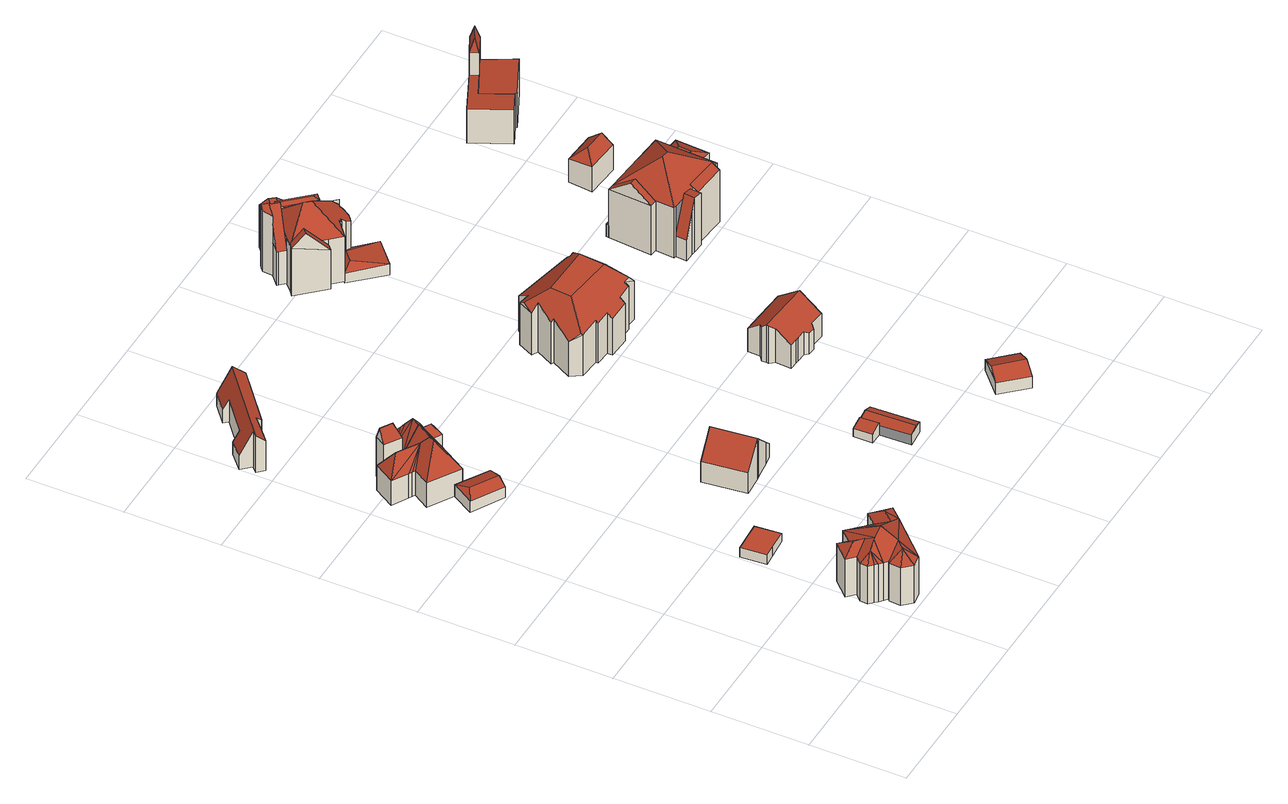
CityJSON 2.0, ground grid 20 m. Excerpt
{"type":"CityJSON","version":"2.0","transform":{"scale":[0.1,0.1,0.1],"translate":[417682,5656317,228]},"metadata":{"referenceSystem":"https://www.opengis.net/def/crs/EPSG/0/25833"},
"CityObjects":{
"building1":{"type":"Building","attributes":{"Dachtyp_tdc":"tdcFreeFormRoof","Gemeindeschluessel":14612000,"Dachneigung":37.1,"QualitaetDacherkennung":27,"Geometrietyp2DReferenz":"3000","measuredHeight":13.02,"function":"31001_9998","roofType":"5000"},"geometry":[{"type":"Solid","lod":"2","boundaries":[[[[0,1,2,3]],[[1,4,5,2]],[[4,6,7,5]],[[6,8,9,7]],[[8,10,11,9]],[[10,12,13,11]],[[12,14,15,13]],[[14,16,17,15]],[[16,18,19,17]],[[18,20,21,19]],[[20,22,23,21]],[[22,24,25,23]],[[24,26,27,25]],[[26,28,29,27]],[[28,30,31,29]],[[30,32,33,31]],[[32,34,35,33]],[[34,36,37,35]],[[36,38,39,37]],[[38,0,3,39]],[[40,41,42,43,38,36]],[[44,45,40,36,34]],[[46,44,34,32]],[[46,32,30]],[[47,26,48]],[[40,26,47]],[[40,28,26]],[[28,40,45]],[[49,24,22]],[[48,49,22,20]],[[18,48,20]],[[18,47,48]],[[47,18,16]],[[16,41,47]],[[16,42,41]],[[42,16,14]],[[50,51,42,14,12]],[[50,12,10]],[[51,50,10,8]],[[52,53,43,42,51,8,6]],[[52,6,4]],[[53,52,4,1]],[[53,38,43]],[[53,0,38]],[[0,53,1]],[[3,2,5,7,9,11,13,15,17,19,21,23,25,27,29,31,33,35,37,39]],[[45,44,46,30,28]],[[47,41,40]],[[49,26,24]],[[48,26,49]]]],"semantics":{"surfaces":[{"type":"WallSurface"},{"type":"RoofSurface"},{"type":"GroundSurface"}],"values":[[0,0,0,0,0,0,0,0,0,0,0,0,0,0,0,0,0,0,0,0,1,1,1,1,1,1,1,1,1,1,1,1,1,1,1,1,1,1,1,1,1,1,1,1,1,2,1,1,1,1]]}}]},
"building2":{"type":"Building","attributes":{"Dachtyp_tdc":"tdcPolyFlatRoof","Gemeindeschluessel":14612000,"Dachneigung":2.63,"QualitaetDacherkennung":88,"Geometrietyp2DReferenz":"3000","measuredHeight":2.29,"function":"31001_9998","roofType":"2100"},"geometry":[{"type":"Solid","lod":"2","boundaries":[[[[54,55,56,57]],[[55,58,59,56]],[[58,60,61,59]],[[60,62,63,61]],[[62,64,65,63]],[[64,66,67,65]],[[66,54,57,67]],[[66,64,62,60,58,55,54]],[[57,56,59,61,63,65,67]]]],"semantics":{"surfaces":[{"type":"WallSurface"},{"type":"RoofSurface"},{"type":"GroundSurface"}],"values":[[0,0,0,0,0,0,0,1,2]]}}]},
"building3":{"type":"Building","attributes":{"Dachtyp_tdc":"tdcHipAndGableRoof","Gemeindeschluessel":14612000,"Dachneigung":19.46,"QualitaetDacherkennung":48,"Geometrietyp2DReferenz":"3000","measuredHeight":3.8,"function":"31001_9998","roofType":"5000"},"geometry":[{"type":"Solid","lod":"2","boundaries":[[[[68,69,70,71]],[[69,72,73,70]],[[72,74,75,73]],[[74,68,71,75]],[[72,69,76]],[[68,74,77]],[[69,68,77,76]],[[74,72,76,77]],[[71,70,73,75]]]],"semantics":{"surfaces":[{"type":"WallSurface"},{"type":"RoofSurface"},{"type":"GroundSurface"}],"values":[[0,0,0,0,1,0,1,1,2]]}}]},
"building4":{"type":"Building","attributes":{"Dachtyp_tdc":"tdcFreeFormRoof","Gemeindeschluessel":14612000,"Dachneigung":66.47,"QualitaetDacherkennung":11,"Geometrietyp2DReferenz":"3000","measuredHeight":12.45,"function":"31001_9998","roofType":"5000"},"geometry":[{"type":"Solid","lod":"2","boundaries":[[[[78,79,80,81]],[[79,82,83,80]],[[82,84,85,83]],[[84,78,81,85]],[[86,84,82]],[[87,86,82,79]],[[87,79,78]],[[86,87,78,84]],[[81,80,83,85]]]],"semantics":{"surfaces":[{"type":"WallSurface"},{"type":"RoofSurface"},{"type":"GroundSurface"}],"values":[[0,0,0,0,1,1,0,1,2]]}}]},
"building5":{"type":"Building","attributes":{"Dachtyp_tdc":"tdcFreeFormRoof","Gemeindeschluessel":14612000,"Dachneigung":55.95,"QualitaetDacherkennung":7,"Geometrietyp2DReferenz":"3000","measuredHeight":11.52,"function":"31001_9998","roofType":"5000"},"geometry":[{"type":"Solid","lod":"2","boundaries":[[[[88,89,90,91]],[[89,92,93,90]],[[92,94,95,93]],[[94,96,97,95]],[[96,98,99,97]],[[98,100,101,99]],[[100,102,103,101]],[[102,104,105,103]],[[104,106,107,105]],[[106,108,109,107]],[[108,110,111,109]],[[110,112,113,111]],[[112,114,115,113]],[[114,116,117,115]],[[116,118,119,117]],[[118,120,121,119]],[[120,122,123,121]],[[122,124,125,123]],[[124,126,127,125]],[[126,128,129,127]],[[128,88,91,129]],[[130,131,128,126]],[[132,133,130,126,124]],[[134,132,124,122]],[[134,122,120]],[[118,134,120]],[[118,132,134]],[[118,133,132]],[[116,133,118]],[[116,135,133]],[[116,136,135]],[[136,116,137]],[[137,138,139]],[[138,137,116]],[[116,140,138]],[[114,140,116]],[[140,114,112]],[[140,112,110]],[[110,138,140]],[[108,138,110]],[[106,138,108]],[[138,106,104]],[[141,139,138,104,102]],[[141,102,100]],[[136,96,142]],[[136,98,96]],[[137,98,136]],[[139,98,137]],[[141,98,139]],[[98,141,100]],[[143,142,96,94]],[[143,94,92]],[[135,136,142,143,92,89]],[[131,130,133,135,89,88]],[[131,88,128]],[[91,90,93,95,97,99,101,103,105,107,109,111,113,115,117,119,121,123,125,127,129]]]],"semantics":{"surfaces":[{"type":"WallSurface"},{"type":"RoofSurface"},{"type":"GroundSurface"}],"values":[[0,0,0,0,0,0,0,0,0,0,0,0,0,0,0,0,0,0,0,0,0,1,1,1,1,1,1,1,1,1,1,1,1,1,1,1,1,1,1,1,1,1,1,1,1,1,1,1,1,1,1,1,1,1,1,2]]}}]},
"building6":{"type":"Building","attributes":{"Dachtyp_tdc":"tdcFreeFormRoof","Gemeindeschluessel":14612000,"Dachneigung":62.55,"QualitaetDacherkennung":7,"Geometrietyp2DReferenz":"3000","measuredHeight":8.67,"function":"31001_9998","roofType":"5000"},"geometry":[{"type":"Solid","lod":"2","boundaries":[[[[144,145,146,147]],[[145,148,149,146]],[[148,150,151,149]],[[150,152,153,151]],[[152,154,155,153]],[[154,156,157,155]],[[156,158,159,157]],[[158,160,161,159]],[[160,162,163,161]],[[162,164,165,163]],[[164,166,167,165]],[[166,168,169,167]],[[168,170,171,169]],[[170,144,147,171]],[[144,170,172,173,154,152,150,148,145]],[[168,166,164,162,160,158,156,173,172]],[[156,154,173]],[[170,168,172]],[[147,146,149,151,153,155,157,159,161,163,165,167,169,171]]]],"semantics":{"surfaces":[{"type":"WallSurface"},{"type":"RoofSurface"},{"type":"GroundSurface"}],"values":[[0,0,0,0,0,0,0,0,0,0,0,0,0,0,1,1,0,0,2]]}}]},
"building7":{"type":"Building","attributes":{"Dachtyp_tdc":"tdcGableRoof","Gemeindeschluessel":14612000,"Dachneigung":45.61,"QualitaetDacherkennung":78,"Geometrietyp2DReferenz":"3000","measuredHeight":9.61,"function":"31001_9998","roofType":"3100"},"geometry":[{"type":"Solid","lod":"2","boundaries":[[[[174,175,176,177]],[[175,178,179,176]],[[178,180,181,179]],[[180,182,183,181]],[[182,184,185,183]],[[184,186,187,185]],[[186,188,189,187]],[[188,190,191,189]],[[190,174,177,191]],[[186,184,182,180]],[[180,178,175,174,190,188,186]],[[177,176,179,181,183,185,187,189,191]]]],"semantics":{"surfaces":[{"type":"WallSurface"},{"type":"RoofSurface"},{"type":"GroundSurface"}],"values":[[0,0,0,0,0,0,0,0,0,1,1,2]]}}]},
"building8":{"type":"Building","attributes":{"Gemeindeschluessel":14612000,"Geometrietyp2DReferenz":"3000","function":"31001_9998","roofType":"9999"},"children":["building8-1","building8-2"]},
"building8-1":{"type":"BuildingPart","attributes":{"Dachtyp_tdc":"tdcPolyFlatRoof","Dachneigung":18.32,"QualitaetDacherkennung":82,"Geometrietyp2DReferenz":"3000","measuredHeight":2.91,"roofType":"2100"},"parents":["building8"],"geometry":[{"type":"MultiSurface","lod":"2","boundaries":[[[192,193,194,195,196]],[[197,198,199,200,201]],[[198,192,196,199]],[[198,197,193,192]],[[196,195,200,199]]],"semantics":{"surfaces":[{"type":"WallSurface"},{"type":"RoofSurface"},{"type":"GroundSurface"}],"values":[0,0,0,1,2]}}]},
"building8-2":{"type":"BuildingPart","attributes":{"Dachtyp_tdc":"tdcGableRoof","Dachneigung":15.76,"QualitaetDacherkennung":52,"Geometrietyp2DReferenz":"3000","measuredHeight":2.94,"roofType":"3100"},"parents":["building8"],"geometry":[{"type":"MultiSurface","lod":"2","boundaries":[[[194,202,203,195]],[[202,204,205,203]],[[204,206,207,205]],[[202,194,208]],[[206,204,209]],[[194,201,206,209,208]],[[204,202,208,209]],[[207,200,195,203,205]]],"semantics":{"surfaces":[{"type":"WallSurface"},{"type":"RoofSurface"},{"type":"GroundSurface"}],"values":[0,0,0,0,0,1,1,2]}}]},
"building9":{"type":"Building","attributes":{"Dachtyp_tdc":"tdcGableRoof","Gemeindeschluessel":14612000,"Dachneigung":24.52,"QualitaetDacherkennung":62,"Geometrietyp2DReferenz":"3000","measuredHeight":4.28,"function":"31001_9998","roofType":"3100"},"geometry":[{"type":"Solid","lod":"2","boundaries":[[[[210,211,212,213]],[[211,214,215,212]],[[214,216,217,215]],[[216,210,213,217]],[[214,211,218]],[[210,216,219]],[[211,210,219,218]],[[216,214,218,219]],[[213,212,215,217]]]],"semantics":{"surfaces":[{"type":"WallSurface"},{"type":"RoofSurface"},{"type":"GroundSurface"}],"values":[[0,0,0,0,0,0,1,1,2]]}}]},
"building10":{"type":"Building","attributes":{"Dachtyp_tdc":"tdcFreeFormRoof","Gemeindeschluessel":14612000,"Dachneigung":45.8,"QualitaetDacherkennung":32,"Geometrietyp2DReferenz":"3000","measuredHeight":14.73,"function":"31001_9998","roofType":"5000"},"geometry":[{"type":"Solid","lod":"2","boundaries":[[[[220,221,222,223]],[[221,224,225,222]],[[224,226,227,225]],[[226,228,229,227]],[[228,230,231,229]],[[230,232,233,231]],[[232,234,235,233]],[[234,236,237,235]],[[236,238,239,237]],[[238,240,241,239]],[[240,242,243,241]],[[242,244,245,243]],[[244,246,247,245]],[[246,248,249,247]],[[248,250,251,249]],[[250,252,253,251]],[[252,254,255,253]],[[254,256,257,255]],[[256,258,259,257]],[[258,260,261,259]],[[260,262,263,261]],[[262,220,223,263]],[[264,265,266,226,224,221,220,262,267]],[[268,269,238,236,234,232,230,228,266,265]],[[270,242,240,269,268,271]],[[254,252,250,248,246,244,270,271,264,267,260,258,256]],[[271,268,265,264]],[[228,226,266]],[[240,238,269]],[[244,242,270]],[[262,260,267]],[[223,222,225,227,229,231,233,235,237,239,241,243,245,247,249,251,253,255,257,259,261,263]]]],"semantics":{"surfaces":[{"type":"WallSurface"},{"type":"RoofSurface"},{"type":"GroundSurface"}],"values":[[0,0,0,0,0,0,0,0,0,0,0,0,0,0,0,0,0,0,0,0,0,0,1,1,1,1,1,0,0,0,0,2]]}}]},
"building11":{"type":"Building","attributes":{"Dachtyp_tdc":"tdcGableRoof","Gemeindeschluessel":14612000,"Dachneigung":37.65,"QualitaetDacherkennung":81,"Geometrietyp2DReferenz":"3000","measuredHeight":9.01,"function":"31001_9998","roofType":"3100"},"geometry":[{"type":"Solid","lod":"2","boundaries":[[[[272,273,274,275]],[[273,276,277,274]],[[276,278,279,277]],[[278,280,281,279]],[[280,282,283,281]],[[282,284,285,283]],[[284,286,287,285]],[[286,288,289,287]],[[288,290,291,289]],[[290,292,293,291]],[[292,294,295,293]],[[294,296,297,295]],[[296,298,299,297]],[[298,300,301,299]],[[300,302,303,301]],[[302,304,305,303]],[[304,306,307,305]],[[306,272,275,307]],[[302,300,298,296,294,292,290,288]],[[288,286,284,282,280,278,276,273,272,306,304,302]],[[275,274,277,279,281,283,285,287,289,291,293,295,297,299,301,303,305,307]]]],"semantics":{"surfaces":[{"type":"WallSurface"},{"type":"RoofSurface"},{"type":"GroundSurface"}],"values":[[0,0,0,0,0,0,0,0,0,0,0,0,0,0,0,0,0,0,1,1,2]]}}]},
"building12":{"type":"Building","attributes":{"Gemeindeschluessel":14612000,"Geometrietyp2DReferenz":"3000","function":"31001_9998","roofType":"9999"},"children":["building12-1","building12-2","building12-3","building12-4","building12-5","building12-6"]},
"building12-1":{"type":"BuildingPart","attributes":{"Dachtyp_tdc":"tdcFreeFormRoof","Dachneigung":57.78,"QualitaetDacherkennung":29,"Geometrietyp2DReferenz":"3000","measuredHeight":15.14,"roofType":"5000"},"parents":["building12"],"geometry":[{"type":"MultiSurface","lod":"2","boundaries":[[[308,309,310,311]],[[312,313,314,315,316,317]],[[313,318,319,314]],[[318,320,321,319]],[[320,322,321]],[[322,308,311,321]],[[318,313,312,323,324,325]],[[325,326,327,309,308,322,320,318]],[[311,310,328,329,315,314,319,321]]],"semantics":{"surfaces":[{"type":"WallSurface"},{"type":"RoofSurface"},{"type":"GroundSurface"}],"values":[0,0,0,0,0,0,1,1,2]}}]},
"building12-2":{"type":"BuildingPart","attributes":{"Dachtyp_tdc":"tdcCutGableRoof","Dachneigung":36.12,"QualitaetDacherkennung":27,"Geometrietyp2DReferenz":"3000","measuredHeight":11.26,"roofType":"9999"},"parents":["building12"],"geometry":[{"type":"MultiSurface","lod":"2","boundaries":[[[309,330,331,310]],[[330,332,333,331]],[[332,334,335,333]],[[330,309,336,337,338,339]],[[332,330,339,340]],[[334,332,340,341]],[[340,339,338,342,341]],[[310,331,333,335,343,328]]],"semantics":{"surfaces":[{"type":"WallSurface"},{"type":"RoofSurface"},{"type":"GroundSurface"}],"values":[0,0,0,1,0,1,1,2]}}]},
"building12-3":{"type":"BuildingPart","attributes":{"Dachtyp_tdc":"tdcHipRoof","Dachneigung":42.89,"QualitaetDacherkennung":43,"Geometrietyp2DReferenz":"3000","measuredHeight":15.84,"roofType":"3200"},"parents":["building12"],"geometry":[{"type":"MultiSurface","lod":"2","boundaries":[[[344,345,346,347]],[[345,348,349,346]],[[348,350,351,349]],[[350,352,353,351]],[[352,354,355,353]],[[354,356,357,355]],[[356,358,359,357]],[[358,360,361,359]],[[360,362,363,361]],[[362,364,365,363]],[[364,366,367,368,365]],[[369,370,371,372,373]],[[374,375,376,377]],[[375,344,347,376]],[[378,379,370,369,380]],[[364,362,360,358,356,354,352,350,348,345,344,375,381]],[[369,382,383,366,364,381,380]],[[375,374,378,380,381]],[[347,346,349,351,353,355,357,359,361,363,365,368,373,372,384,377,376]]],"semantics":{"surfaces":[{"type":"WallSurface"},{"type":"RoofSurface"},{"type":"GroundSurface"}],"values":[0,0,0,0,0,0,0,0,0,0,0,0,0,0,1,1,1,1,2]}}]},
"building12-4":{"type":"BuildingPart","attributes":{"Dachtyp_tdc":"tdcFreeFormRoof","Dachneigung":30.48,"QualitaetDacherkennung":7,"Geometrietyp2DReferenz":"3000","measuredHeight":12.88,"roofType":"5000"},"parents":["building12"],"geometry":[{"type":"MultiSurface","lod":"2","boundaries":[[[385,386,374,377,387]],[[388,386,385]],[[389,388,385,390]],[[389,390,391,392]],[[388,389,392,386]],[[384,343,335,387,377]]],"semantics":{"surfaces":[{"type":"WallSurface"},{"type":"RoofSurface"},{"type":"GroundSurface"}],"values":[0,1,1,1,1,2]}}]},
"building12-5":{"type":"BuildingPart","attributes":{"Dachtyp_tdc":"tdcGableRoof","Dachneigung":57.98,"QualitaetDacherkennung":16,"Geometrietyp2DReferenz":"3000","measuredHeight":15.52,"roofType":"3100"},"parents":["building12"],"geometry":[{"type":"MultiSurface","lod":"2","boundaries":[[[393,316,315,394]],[[371,395,396,372]],[[395,393,394,396]],[[395,371,379,397,398,323,317,393]],[[399,337,400,326,401,324,398,397,391]],[[393,317,316]],[[394,315,329,328,343,384,372,396]]],"semantics":{"surfaces":[{"type":"WallSurface"},{"type":"RoofSurface"},{"type":"GroundSurface"}],"values":[0,0,0,1,1,0,2]}}]},
"building12-6":{"type":"BuildingPart","attributes":{"Dachtyp_tdc":"tdcGableRoof","Dachneigung":46.87,"QualitaetDacherkennung":57,"Geometrietyp2DReferenz":"3000","measuredHeight":14.4,"roofType":"3100"},"parents":["building12"],"geometry":[{"type":"MultiSurface","lod":"2","boundaries":[[[367,402,403,368]],[[402,404,405,403]],[[404,406,369,373,405]],[[404,402,407]],[[402,367,383,408,407]],[[406,404,407,408]],[[368,403,405,373]]],"semantics":{"surfaces":[{"type":"WallSurface"},{"type":"RoofSurface"},{"type":"GroundSurface"}],"values":[0,0,0,0,1,1,2]}}]},
"building13":{"type":"Building","attributes":{"Dachtyp_tdc":"tdcFreeFormRoof","Gemeindeschluessel":14612000,"Dachneigung":10.01,"QualitaetDacherkennung":22,"Geometrietyp2DReferenz":"3000","measuredHeight":3.85,"function":"31001_9998","roofType":"5000"},"geometry":[{"type":"Solid","lod":"2","boundaries":[[[[409,410,411]],[[412,413,414,415,416,417]],[[409,412,417,410]],[[417,416,418,419,420,411,410]],[[415,418,416]],[[421,422,423,424,425,426,427,428,429]],[[411,420,422,421]],[[420,419,423,422]],[[419,418,424,423]],[[418,415,425,424]],[[415,414,426,425]],[[414,413,427,426]],[[413,412,428,427]],[[412,409,429,428]],[[409,411,421,429]]]],"semantics":{"surfaces":[{"type":"RoofSurface"},{"type":"WallSurface"},{"type":"GroundSurface"}],"values":[[0,0,0,0,1,2,1,1,1,1,1,1,1,1,1]]}}]},
"building14":{"type":"Building","attributes":{"Dachtyp_tdc":"tdcPolyFlatRoof","Gemeindeschluessel":14612000,"Dachneigung":46.33,"QualitaetDacherkennung":33,"Geometrietyp2DReferenz":"3000","measuredHeight":11.58,"function":"31001_9998","roofType":"2100"},"geometry":[{"type":"Solid","lod":"2","boundaries":[[[[374,430,431,432]],[[430,433,434,431]],[[433,435,436,434]],[[435,437,438,436]],[[437,439,440,438]],[[439,374,432,440]],[[439,437,435,433,430,374]],[[432,431,434,436,438,440]]]],"semantics":{"surfaces":[{"type":"WallSurface"},{"type":"RoofSurface"},{"type":"GroundSurface"}],"values":[[0,0,0,0,0,0,1,2]]}}]},
"building15":{"type":"Building","attributes":{"Gemeindeschluessel":14612000,"Geometrietyp2DReferenz":"3000","function":"31001_9998","roofType":"9999"},"children":["building15-1","building15-2","building15-3","building15-4","building15-5"]},
"building15-1":{"type":"BuildingPart","attributes":{"Dachtyp_tdc":"tdcGableRoof","Dachneigung":37.99,"QualitaetDacherkennung":78,"Geometrietyp2DReferenz":"3000","measuredHeight":15.13,"roofType":"3100"},"parents":["building15"],"geometry":[{"type":"MultiSurface","lod":"2","boundaries":[[[441,442,443,444]],[[442,445,446,447,443]],[[445,442,448]],[[442,441,449,450,448]],[[451,445,448,450,452]],[[444,443,447,453]]],"semantics":{"surfaces":[{"type":"WallSurface"},{"type":"RoofSurface"},{"type":"GroundSurface"}],"values":[0,0,0,1,1,2]}}]},
"building15-2":{"type":"BuildingPart","attributes":{"Dachtyp_tdc":"tdcHipRoof","Dachneigung":36.82,"QualitaetDacherkennung":62,"Geometrietyp2DReferenz":"3000","measuredHeight":16.55,"roofType":"3200"},"parents":["building15"],"geometry":[{"type":"MultiSurface","lod":"2","boundaries":[[[454,455,456,457,458]],[[455,459,441,444,456]],[[460,461,462,463,464]],[[461,465,466,462]],[[465,467,468,466]],[[465,461,469]],[[470,452,449,459,455,471]],[[461,460,470,471,469]],[[455,454,472,473,474,467,465,469,471]],[[475,476,457,456,444,453,463,462,466,468]]],"semantics":{"surfaces":[{"type":"WallSurface"},{"type":"RoofSurface"},{"type":"GroundSurface"}],"values":[0,0,0,0,0,1,1,1,1,2]}}]},
"building15-3":{"type":"BuildingPart","attributes":{"Dachtyp_tdc":"tdcGableRoof","Dachneigung":69.85,"QualitaetDacherkennung":20,"Geometrietyp2DReferenz":"3000","measuredHeight":12.87,"roofType":"3100"},"parents":["building15"],"geometry":[{"type":"MultiSurface","lod":"2","boundaries":[[[477,478,479,480,481]],[[478,482,483,479]],[[482,484,485,483]],[[484,486,487,485]],[[486,458,457,487]],[[482,478,477,488,489,490]],[[490,472,458,486,484,482]],[[457,476,475,480,479,483,485,487]]],"semantics":{"surfaces":[{"type":"WallSurface"},{"type":"RoofSurface"},{"type":"GroundSurface"}],"values":[0,0,0,0,0,1,1,2]}}]},
"building15-4":{"type":"BuildingPart","attributes":{"Dachtyp_tdc":"tdcPolyFlatRoof","Dachneigung":0,"QualitaetDacherkennung":0,"Geometrietyp2DReferenz":"3000","measuredHeight":3,"roofType":"9999"},"parents":["building15"],"geometry":[{"type":"MultiSurface","lod":"2","boundaries":[[[464,491,492,446,493]],[[446,492,494,447]],[[492,491,495,494]],[[491,464,463,495]],[[447,494,495,463,453]],[[447,453,493,446]],[[453,463,464,493]]],"semantics":{"surfaces":[{"type":"RoofSurface"},{"type":"WallSurface"},{"type":"GroundSurface"},{"type":"ClosureSurface","isClosure":"1","QuelleClosure":"LoD1Solid"}],"values":[0,1,1,1,2,3,3]}}]},
"building15-5":{"type":"BuildingPart","attributes":{"Dachtyp_tdc":"tdcPolyFlatRoof","Dachneigung":35.66,"QualitaetDacherkennung":36,"Geometrietyp2DReferenz":"3000","measuredHeight":13.59,"roofType":"2100"},"parents":["building15"],"geometry":[{"type":"MultiSurface","lod":"2","boundaries":[[[496,468,467]],[[496,497,498,468]],[[497,481,480,498]],[[481,497,496,499,488]],[[475,468,498,480]]],"semantics":{"surfaces":[{"type":"WallSurface"},{"type":"RoofSurface"},{"type":"GroundSurface"}],"values":[0,0,0,1,2]}}]},
"building16":{"type":"Building","attributes":{"Dachtyp_tdc":"tdcHipAndGableRoof","Gemeindeschluessel":14612000,"Dachneigung":41.28,"QualitaetDacherkennung":57,"Geometrietyp2DReferenz":"3000","measuredHeight":7.88,"function":"31001_9998","roofType":"5000"},"geometry":[{"type":"Solid","lod":"2","boundaries":[[[[500,501,502,503]],[[501,504,505,502]],[[504,506,507,505]],[[506,500,503,507]],[[504,501,508]],[[500,506,509]],[[501,500,509,508]],[[506,504,508,509]],[[503,502,505,507]]]],"semantics":{"surfaces":[{"type":"WallSurface"},{"type":"RoofSurface"},{"type":"GroundSurface"}],"values":[[0,0,0,0,1,0,1,1,2]]}}]},
"building17":{"type":"Building","attributes":{"Dachtyp_tdc":"tdcHipRoof","Gemeindeschluessel":14612000,"Dachneigung":31.46,"QualitaetDacherkennung":71,"Geometrietyp2DReferenz":"3000","measuredHeight":3.87,"function":"31001_9998","roofType":"3200"},"geometry":[{"type":"Solid","lod":"2","boundaries":[[[[510,511,512,513]],[[511,514,515,512]],[[514,516,517,515]],[[516,510,513,517]],[[514,511,518]],[[510,516,519]],[[511,510,519,518]],[[516,514,518,519]],[[513,512,515,517]]]],"semantics":{"surfaces":[{"type":"WallSurface"},{"type":"RoofSurface"},{"type":"GroundSurface"}],"values":[[0,0,0,0,1,1,1,1,2]]}}]},
"building18":{"type":"Building","attributes":{"Dachtyp_tdc":"tdcPolyFlatRoof","Gemeindeschluessel":14612000,"Dachneigung":3.07,"QualitaetDacherkennung":78,"Geometrietyp2DReferenz":"3000","measuredHeight":8.17,"function":"31001_9998","roofType":"2100"},"geometry":[{"type":"Solid","lod":"2","boundaries":[[[[520,521,522,523]],[[521,524,525,522]],[[521,520,526,527,528,524]],[[525,529,530,531,523,522]],[[524,528,529,525]],[[528,527,530,529]],[[527,526,531,530]],[[526,520,523,531]]]],"semantics":{"surfaces":[{"type":"WallSurface"},{"type":"RoofSurface"},{"type":"GroundSurface"}],"values":[[0,0,1,2,0,0,0,0]]}}]},
"building19":{"type":"Building","attributes":{"Gemeindeschluessel":14612000,"Geometrietyp2DReferenz":"3000","function":"31001_9998","roofType":"9999"},"children":["building19-1","building19-2"]},
"building19-1":{"type":"BuildingPart","attributes":{"Dachtyp_tdc":"tdcFreeFormRoof","Dachneigung":71.53,"QualitaetDacherkennung":6,"Geometrietyp2DReferenz":"3000","measuredHeight":15.82,"roofType":"5000"},"parents":["building19"],"geometry":[{"type":"MultiSurface","lod":"2","boundaries":[[[532,533,534,535,536]],[[533,537,538,534]],[[537,539,540,541,538]],[[542,539,537]],[[543,542,537,533]],[[543,533,532]],[[542,543,532,539]],[[535,534,538,541]]],"semantics":{"surfaces":[{"type":"WallSurface"},{"type":"RoofSurface"},{"type":"GroundSurface"}],"values":[0,0,0,0,1,1,1,2]}}]},
"building19-2":{"type":"BuildingPart","attributes":{"Dachtyp_tdc":"tdcPolyFlatRoof","Dachneigung":2.77,"QualitaetDacherkennung":79,"Geometrietyp2DReferenz":"3000","measuredHeight":8.2,"roofType":"2100"},"parents":["building19"],"geometry":[{"type":"MultiSurface","lod":"2","boundaries":[[[544,545,546,547]],[[545,548,549,546]],[[548,536,535,549]],[[540,550,551,541]],[[550,552,553,551]],[[552,544,547,553]],[[552,550,540,536,548,545,544]],[[547,546,549,535,541,551,553]]],"semantics":{"surfaces":[{"type":"WallSurface"},{"type":"RoofSurface"},{"type":"GroundSurface"}],"values":[0,0,0,0,0,0,1,2]}}]}
},
"vertices":[
[192,61,117],[187,67,117],[187,67,27],[192,61,27],[178,75,117],[178,75,27],[179,91,117],[179,91,27],[192,105,117],[192,105,27],[176,120,117],[176,120,27],[208,154,117],[208,154,27],[224,138,117],[224,138,27],[245,161,117],[245,161,27],[271,135,117],[271,135,27],[287,120,117],[287,120,27],[308,143,117],[308,143,27],[343,110,117],[343,110,27],[322,87,117],[322,87,27],[244,5,117],[244,5,27],[219,2,117],[219,2,27],[201,20,117],[201,20,27],[203,44,117],[203,44,27],[207,48,117],[207,48,27],[200,54,117],[200,54,27],[246,48,139],[246,84,158],[225,84,147],[221,84,145],[230,31,139],[231,32,139],[229,30,138],[247,85,158],[288,86,136],[309,109,136],[209,121,135],[225,106,135],[198,83,132],[202,83,134],
[220,292,44],[196,290,45],[196,290,22],[220,292,22],[191,344,45],[191,344,22],[198,344,44],[198,344,22],[227,347,43],[227,347,22],[259,349,42],[259,349,22],[264,296,42],[264,296,22],
[128,790,61],[62,828,61],[62,828,35],[128,790,35],[89,873,63],[89,873,35],[154,834,63],[154,834,35],[84,840,73],[138,808,73],
[69,1008,120],[82,1030,120],[82,1030,26],[69,1008,26],[116,1010,120],[116,1010,26],[102,987,120],[102,987,26],[98,1005,151],[75,1019,151],
[195,1000,78],[185,983,78],[185,983,20],[195,1000,20],[200,974,78],[200,974,20],[186,949,78],[186,949,20],[170,958,78],[170,958,20],[160,941,78],[160,941,20],[119,873,78],[119,873,20],[54,912,78],[54,912,20],[74,946,78],[74,946,20],[68,949,78],[68,949,20],[61,953,78],[61,953,20],[29,972,78],[29,972,20],[55,1015,78],[55,1015,20],[69,1008,78],[69,1008,20],[102,987,78],[102,987,20],[116,1010,78],[116,1010,20],[133,1038,78],[133,1038,20],[149,1028,78],[149,1028,20],[155,1025,78],[155,1025,20],[172,1015,78],[172,1015,20],[176,1012,78],[176,1012,20],[157,991,120],[164,992,112],[142,1003,116],[145,988,133],[139,1011,107],[135,971,132],[135,971,133],[115,937,132],[108,954,116],[112,936,135],[64,981,116],[106,925,135],[165,978,100],[181,969,100],
[139,1314,74],[75,1261,74],[75,1261,8],[139,1314,8],[66,1267,83],[66,1267,8],[33,1235,80],[33,1235,8],[22,1225,79],[22,1225,8],[9,1238,95],[9,1238,8],[20,1249,92],[20,1249,8],[2,1269,41],[2,1269,8],[35,1299,37],[35,1299,8],[44,1289,62],[44,1289,8],[111,1346,61],[111,1346,8],[103,1355,39],[103,1355,8],[141,1387,37],[141,1387,8],[177,1346,74],[177,1346,8],[161,1365,95],[11,1240,95],
[436,411,79],[418,408,97],[418,408,47],[436,411,47],[380,403,136],[380,403,47],[373,402,144],[373,402,47],[329,398,96],[329,398,47],[318,489,96],[318,489,47],[362,494,144],[362,494,47],[425,502,79],[425,502,47],[430,462,79],[430,462,47],
[530,288,93],[554,287,101],[554,287,96],[554,287,73],[530,288,73],[556,248,102],[531,249,93],[531,249,73],[556,248,73],[556,248,96],
[593,286,97],[593,286,73],[597,187,97],[597,187,73],[559,183,96],[559,183,73],[576,287,102],[580,185,102],
[781,52,119],[734,103,119],[734,103,91],[781,52,91],[786,151,116],[786,151,91],[831,103,116],[831,103,91],[757,124,134],[803,75,134],
[486,877,154],[481,880,147],[481,880,49],[486,877,49],[499,916,167],[499,916,49],[486,922,149],[486,922,49],[502,955,149],[502,955,49],[515,949,154],[515,949,49],[520,947,156],[520,947,49],[534,974,134],[534,974,49],[629,925,172],[629,925,49],[631,919,177],[631,919,49],[669,917,143],[669,917,49],[660,803,141],[660,803,49],[629,806,161],[629,806,49],[630,799,153],[630,799,49],[599,800,150],[599,800,49],[599,790,139],[599,790,49],[554,792,136],[554,792,49],[554,803,146],[554,803,49],[522,805,144],[522,805,49],[522,810,149],[522,810,49],[479,813,146],[479,813,49],[465,836,131],[465,836,49],[514,856,195],[518,900,195],[496,943,160],[477,816,149],[624,896,196],[641,918,178],[644,805,161],[620,843,196],
[721,468,112],[707,470,113],[707,470,63],[721,468,63],[700,477,118],[700,477,63],[680,478,118],[680,478,63],[674,479,118],[674,479,63],[656,480,118],[656,480,63],[658,513,143],[658,513,63],[650,523,151],[650,523,63],[650,527,153],[650,527,63],[650,537,145],[650,537,63],[660,546,138],[660,546,63],[662,572,118],[662,572,63],[700,569,118],[700,569,63],[740,567,117],[740,567,63],[767,564,118],[767,564,63],[763,518,153],[763,518,63],[760,472,118],[760,472,63],[727,475,118],[727,475,63],
[513,1482,156],[522,1491,135],[522,1491,34],[513,1482,34],[481,1449,175],[482,1470,180],[482,1470,34],[481,1449,34],[481,1449,113],[481,1449,159],[491,1478,185],[491,1478,34],[497,1482,175],[497,1482,34],[497,1482,174],[491,1458,180],[498,1465,184],[501,1467,185],[512,1478,161],[524,1489,135],[524,1489,34],[501,1467,34],
[540,1507,135],[540,1507,34],[583,1460,122],[583,1460,34],[565,1444,122],[565,1444,34],[524,1489,137],[529,1484,141],[533,1479,146],[551,1495,146],[561,1483,146],[544,1467,146],[537,1474,146],[537,1474,34],
[604,1377,138],[600,1374,138],[600,1374,34],[604,1377,34],[603,1370,133],[603,1370,34],[601,1356,124],[601,1356,34],[593,1349,123],[593,1349,34],[590,1346,122],[590,1346,34],[573,1347,133],[573,1347,34],[566,1354,142],[566,1354,34],[560,1349,141],[560,1349,34],[557,1353,146],[557,1353,34],[526,1325,142],[526,1325,34],[506,1347,142],[506,1347,128],[506,1347,34],[457,1401,142],[473,1416,144],[473,1416,113],[473,1416,34],[457,1401,34],[579,1404,151],[594,1387,151],[594,1387,34],[579,1404,34],[525,1463,151],[488,1430,146],[524,1409,192],[534,1397,192],[471,1386,142],[497,1357,142],[525,1463,34],
[591,1415,158],[579,1404,158],[591,1415,34],[579,1416,162],[537,1463,162],[537,1474,158],[527,1465,158],[525,1463,158],
[460,1430,113],[460,1430,34],[463,1427,113],[463,1427,34],[508,1448,189],[495,1462,189],[537,1474,141],[524,1489,141],[501,1467,179],
[496,1338,128],[496,1338,34],[447,1392,148],[447,1392,34],[457,1401,148],[465,1372,178],[475,1382,178],
[583,1263,57],[546,1324,70],[526,1325,53],[631,1307,57],[593,1349,55],[590,1346,57],[573,1347,65],[569,1351,65],[566,1343,70],[566,1354,60],[560,1349,60],[557,1353,53],[526,1325,31],[557,1353,31],[560,1349,31],[566,1354,31],[573,1347,31],[590,1346,31],[593,1349,31],[631,1307,31],[583,1263,31],
[591,1415,134],[591,1415,36],[579,1404,36],[588,1419,134],[588,1419,36],[598,1428,120],[598,1428,36],[626,1397,120],[626,1397,36],[604,1377,151],[604,1377,36],
[827,846,186],[812,847,186],[812,847,69],[827,846,69],[819,938,184],[819,938,99],[819,938,69],[816,891,220],[828,849,188],[831,890,220],[834,936,184],[834,935,185],[834,936,69],
[829,806,189],[824,806,189],[824,806,69],[829,806,69],[829,806,118],[827,846,188],[920,930,185],[980,925,185],[980,925,69],[920,930,69],[920,930,99],[970,794,189],[970,794,69],[952,795,189],[952,795,69],[909,864,235],[834,936,185],[894,866,235],[855,804,189],[858,804,189],[879,802,189],[879,802,69],[858,804,69],
[878,785,194],[878,779,194],[878,779,69],[878,785,69],[878,785,193],[856,781,198],[856,781,69],[847,782,173],[847,782,69],[827,783,118],[827,783,69],[878,786,194],[879,802,194],[858,804,198],
[920,935,99],[820,943,99],[834,936,99],[820,943,69],[920,935,69],
[952,795,204],[951,779,193],[951,779,69],[879,802,205],
[986,1015,132],[915,1021,132],[915,1021,72],[986,1015,72],[919,1072,127],[919,1072,72],[989,1067,127],[989,1067,72],[939,1043,151],[987,1039,151],
[1019,868,111],[1024,938,111],[1024,938,86],[1019,868,86],[1076,934,107],[1076,934,86],[1072,864,107],[1072,864,86],[1046,912,124],[1044,887,124],
[1037,1316,140],[989,1293,143],[989,1293,64],[1037,1316,64],[1018,1232,143],[1018,1232,64],[1030,1333,140],[938,1290,146],[975,1212,146],[975,1212,64],[938,1290,64],[1030,1333,64],
[1037,1316,194],[1030,1333,194],[1030,1333,63],[1037,1316,63],[1037,1316,141],[1068,1351,194],[1068,1351,63],[1076,1334,194],[1076,1334,141],[1076,1334,63],[1072,1343,221],[1042,1328,221],
[1020,1229,145],[1018,1232,145],[1018,1232,63],[1020,1229,63],[989,1293,141],[989,1293,63],[1102,1280,144],[1102,1280,63],[1106,1270,145],[1106,1270,63]
]}
